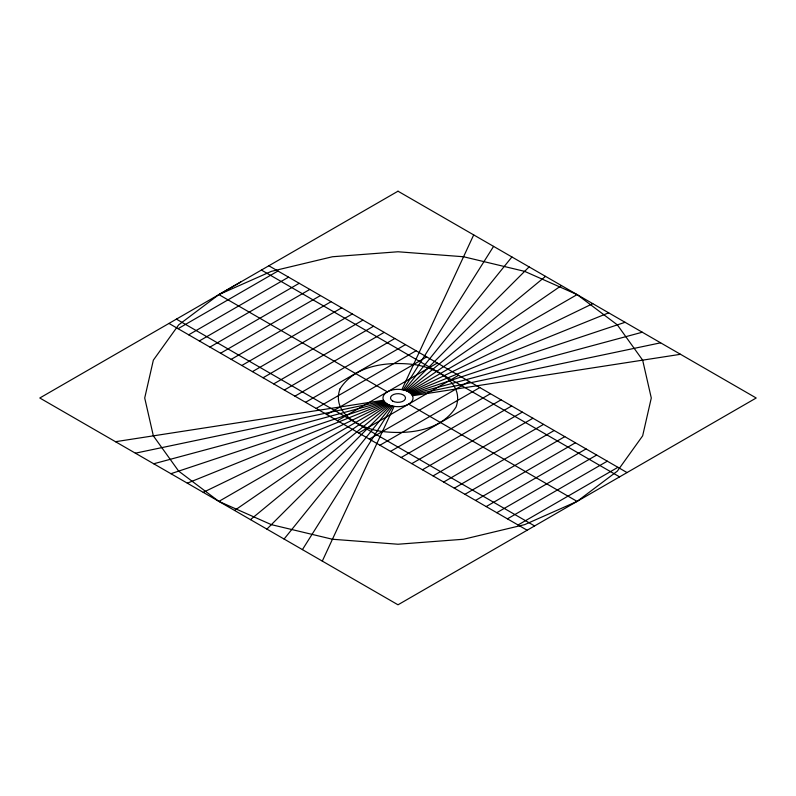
<?xml version="1.0" encoding="UTF-8"?>
<svg xmlns="http://www.w3.org/2000/svg" width="796" height="796" viewBox="0 0 796 796"><rect width="100%" height="100%" fill="white"/><g stroke="black" fill="none" stroke-linecap="round" stroke-linejoin="round"><path stroke-width="1.19" d="M322.3 561.1L394.11 406.378A15.024 8.676 0 0 0 412.517 395.751L680.5 354.3M115.5 441.7L383.483 400.249A15.024 8.676 0 0 1 401.89 389.622L473.7 234.9M302.42 549.618L392.896 406.089M403.104 389.911L493.58 246.382M284.082 539.041L391.702 405.801M404.298 390.199L511.918 256.959M266.889 529.111L390.488 405.512L394.11 406.378M401.89 389.622L405.512 390.488L529.111 266.889M250.481 519.639L389.443 405.055M406.557 390.945L545.519 276.361M577.1 501.4L617.348 471.113L642.651 435.85L651.287 398L642.651 360.15L617.348 324.887L577.1 294.6L524.644 271.356L463.551 256.75L398 251.765L332.449 256.75L271.356 271.356L218.9 294.6L178.652 324.887L153.349 360.15L144.713 398L153.349 435.85L178.652 471.113L218.9 501.4L271.356 524.644L332.449 539.25L398 544.235L463.551 539.25L524.644 524.644L577.1 501.4L408.627 404.129M234.571 510.445L388.418 404.597M407.582 391.403L561.429 285.555M178.075 328.688L277.943 271.028M188.702 334.817L288.57 277.157M199.318 340.957L299.197 283.296M209.945 347.086L309.813 289.426M220.572 353.225L320.44 295.565M231.198 359.354L331.066 301.694M241.815 365.493L341.693 307.833M252.441 371.623L352.32 313.962M263.068 377.762L362.936 320.101M273.695 383.891L373.563 326.231M284.321 390.03L384.189 332.37M294.938 396.159L394.816 338.499M305.565 402.298L405.433 344.638M316.191 408.428L416.059 350.767M326.818 414.567L426.686 356.906M337.444 420.696L437.312 363.036M218.9 501.4L387.373 404.129L390.488 405.512M405.512 390.488L408.627 391.871L577.1 294.6M358.688 432.964L458.556 375.304M369.314 439.094L469.182 381.433M379.941 445.233L479.809 387.572M390.567 451.362L490.435 393.702M401.184 457.501L501.062 399.841M411.811 463.63L511.679 405.97M422.437 469.769L522.305 412.109M433.064 475.899L532.932 418.238M443.68 482.038L543.559 424.377M454.307 488.167L554.185 430.507M464.934 494.306L564.802 436.646M475.56 500.435L575.428 442.775M486.187 506.574L586.055 448.914M496.803 512.704L596.682 455.043M507.43 518.843L607.298 461.183M518.057 524.972L617.925 467.312M203.229 492.356L386.577 403.532M409.423 392.468L592.771 303.644M187.319 483.172L385.781 402.935M410.219 393.065L608.681 312.828M240.74 281.993L218.9 294.6L387.373 391.871M170.911 473.7L384.985 402.338L387.373 404.129M408.627 391.871L411.015 393.662L625.089 322.3M153.718 463.769L384.488 401.642M411.512 394.358L642.282 332.23M135.38 453.183L383.99 400.945M412.01 395.055L660.62 342.817M268.839 265.764L627.039 472.575M261.396 270.063L619.596 476.864M176.404 319.136L534.604 525.937M168.961 323.425L527.161 530.236M411.015 393.662L412.517 395.751M383.483 400.249L384.985 402.338M339.942 389.015C330.997 414.179 362.08 428.974 382.448 431.522C408.308 434.576 441.004 431.114 456.058 406.985C465.003 381.821 433.92 367.026 413.552 364.478C387.692 361.424 354.996 364.886 339.942 389.015M398 191.199L39.8 398L398 604.801L756.2 398L398 191.199M392.687 401.065A7.512 4.338 0 0 0 405.254 399.124A7.512 4.338 0 0 0 396.06 393.811A7.512 4.338 0 0 0 392.687 401.065"/></g></svg>
